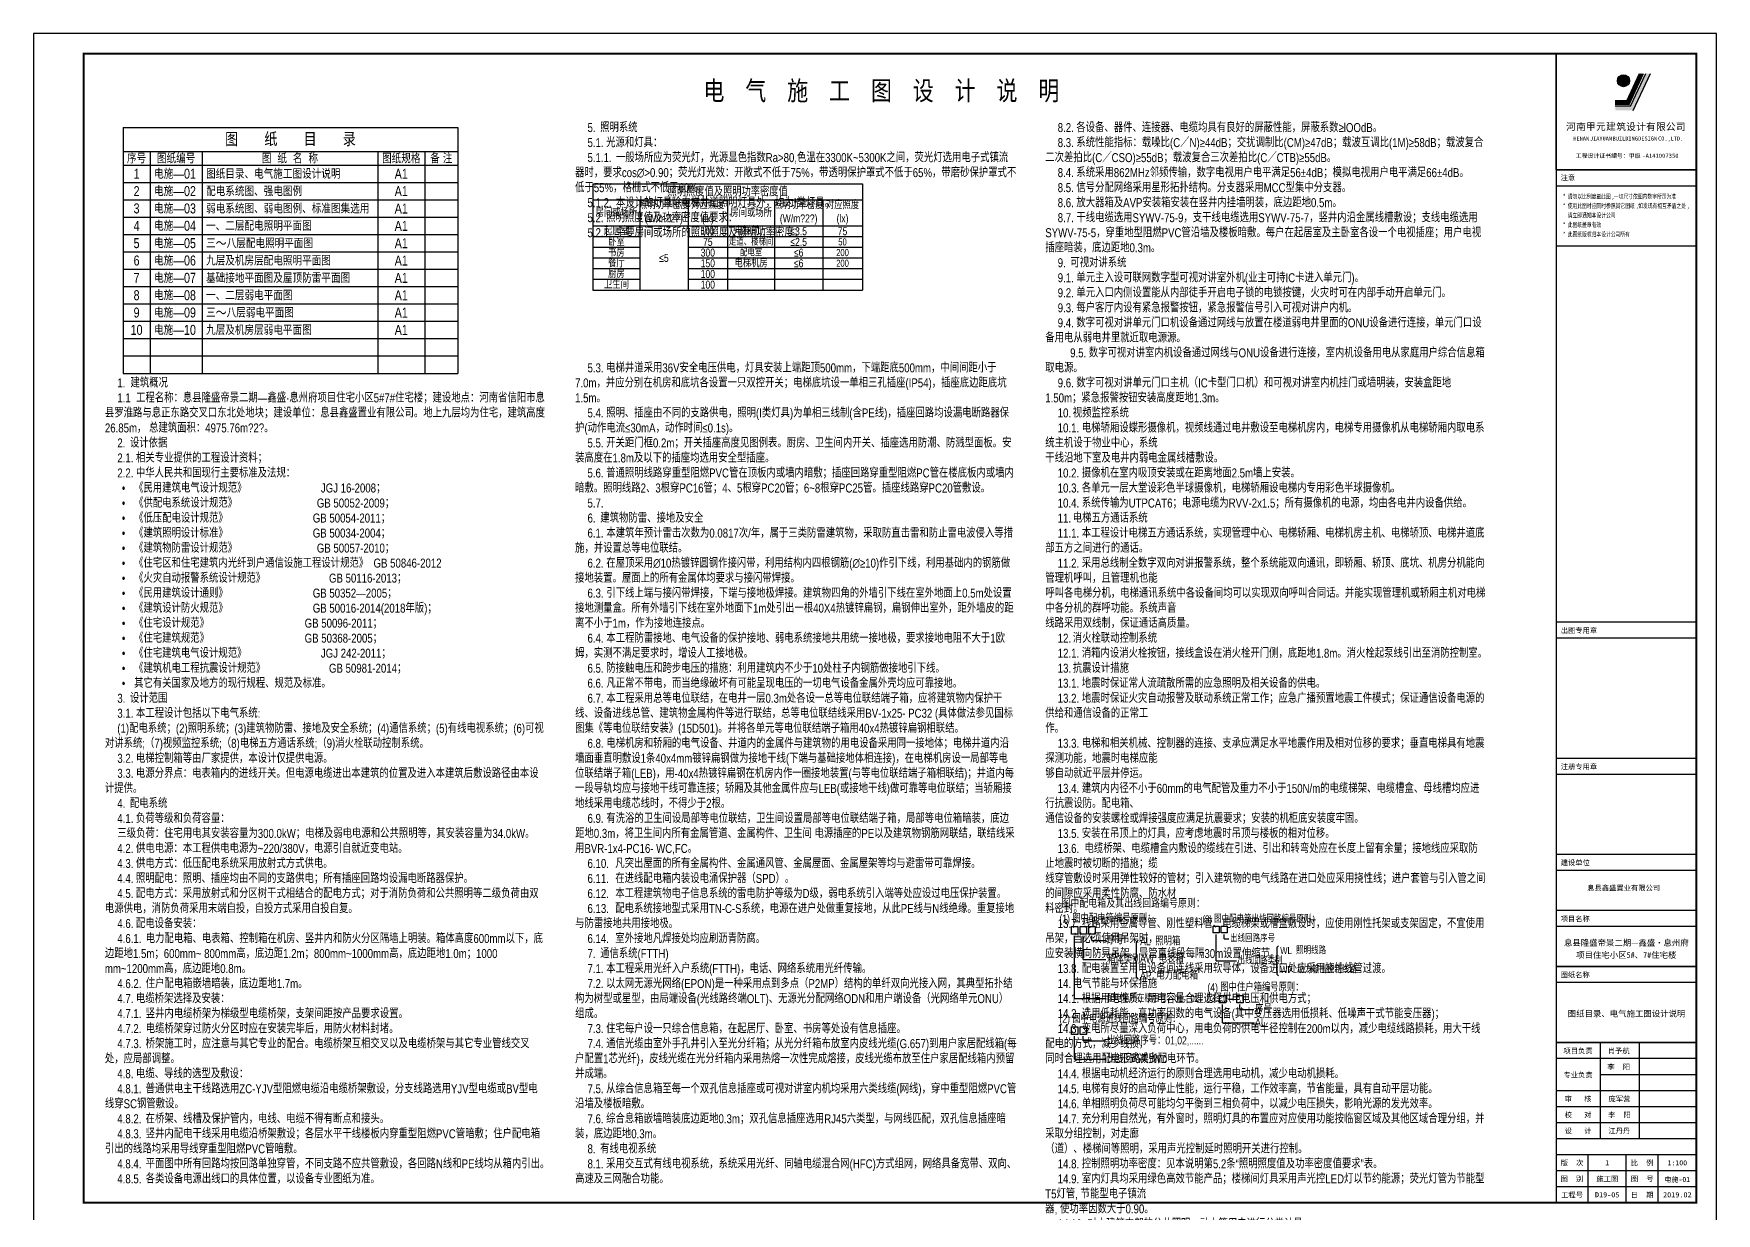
# Model space of a CAD drawing. Extents: x -993182 to -819982, y 169304 to 600104.
# Drawn here: x -993182 to -909082, y 541179 to 600104 of the extents above; entities that cross this region are included whole.
import ezdxf
from ezdxf.enums import TextEntityAlignment as Align

# ---------------------------------------------------------------- set-up
doc = ezdxf.new("R2010")
doc.units = 0
doc.header["$LTSCALE"] = 1000
doc.header["$MEASUREMENT"] = 0
for name, color, linetype in [('PUB_TITLE', 146, 'Continuous'), ('SIG_TEXT', 7, 'Continuous'), ('STAIR', 2, 'Continuous'), ('TEL_TEXT', 7, 'Continuous'), ('TK', 9, 'Continuous')]:
    doc.layers.add(name, color=color, linetype=linetype)
doc.styles.add('-黑体', font='simhei.ttf')
doc.styles.add('300', font='', dxfattribs={"width": 0.75, "height": 300})
doc.styles.add('H1', font='')
doc.styles.add('THT', font='simhei.ttf')
doc.styles.add('电-ele', font='ICED.shx', dxfattribs={"width": 0.8, "bigfont": 'BZHZ.shx'})
doc.styles.add('黑体', font='simhei.ttf', dxfattribs={"width": 0.8})
doc.styles.get('300').set_extended_font_data('SimSun')
doc.styles.get('H1').set_extended_font_data('SimSun')

# ---------------------------------------------------------------- blocks, each defined once
blk = doc.blocks.new('*T92')
at = {"color": 0, "linetype": 'ByBlock', "lineweight": -2}
for p, q in [((0, 0), (16735, 0)), ((0, 0), (0, -1199)), ((16735, 0), (16735, -1199)), ((0, -1878), (0, -12278)), ((1351, -1878), (1351, -12278)), ((3948, -1878), (3948, -12278)), ((12731, -1878), (12731, -12278)), ((15075, -1878), (15075, -12278)), ((16735, -1878), (16735, -12278)), ((0, -2745), (16735, -2745)), ((0, -3611), (16735, -3611)), ((0, -4478), (16735, -4478)), ((0, -5345), (16735, -5345)), ((0, -6211), (16735, -6211)), ((0, -7078), (16735, -7078)), ((0, -7945), (16735, -7945)), ((0, -8811), (16735, -8811)), ((0, -9678), (16735, -9678)), ((0, -10545), (16735, -10545)), ((0, -11411), (16735, -11411)), ((0, -12278), (16735, -12278))]:
    blk.add_line(p, q, dxfattribs=at)
at = {"color": 0, "linetype": 'ByBlock', "lineweight": 25}
for p, q in [((0, -1199), (16735, -1199)), ((0, -1199), (0, -1878)), ((1351, -1199), (1351, -1878)), ((3948, -1199), (3948, -1878)), ((12731, -1199), (12731, -1878)), ((15075, -1199), (15075, -1878)), ((16735, -1199), (16735, -1878)), ((0, -1878), (16735, -1878))]:
    blk.add_line(p, q, dxfattribs=at)
at = {"color": 0}
for s, insert, char_height, width, attachment_point, style in [('图    纸    目    录', (8367, -600), 600, 16734.87, 5, '黑体'), ('序号', (675, -1539), 500, 1338.81, 5, '电-ele'), ('图纸编号', (2649, -1539), 500, 2584.85, 5, '电-ele'), ('图  纸  名  称', (8339, -1539), 500, 8771.53, 5, '电-ele'), ('图纸规格', (13903, -1539), 500, 2331.89, 5, '电-ele'), ('备 注', (15905, -1539), 500, 1647.92, 5, '电-ele'), ('1', (675, -2311), 500, 950.81, 5, '电-ele'), ('电施—01', (1551, -2311), 500, 2196.85, 4, '电-ele'), ('图纸目录、电气施工图设计说明', (4148, -2311), 500, 8383.53, 4, '电-ele'), ('A1', (13903, -2311), 500, 1943.89, 5, '电-ele'), ('2', (675, -3178), 500, 950.81, 5, '电-ele'), ('电施—02', (1551, -3178), 500, 2196.85, 4, '电-ele'), ('{\\C256;配电系统图、强电图例}', (4148, -3178), 500, 8383.53, 4, '电-ele'), ('A1', (13903, -3178), 500, 1943.89, 5, '电-ele'), ('3', (675, -4045), 500, 950.81, 5, '电-ele'), ('电施—03', (1551, -4045), 500, 2196.85, 4, '电-ele'), ('{\\C256;弱电系统图、弱电图例、标准图集选用}', (4148, -4045), 500, 8383.53, 4, '电-ele'), ('A1', (13903, -4045), 500, 1943.89, 5, '电-ele'), ('4', (675, -4911), 500, 950.81, 5, '电-ele'), ('电施—04', (1551, -4911), 500, 2196.85, 4, '电-ele'), ('一、二层配电照明平面图', (4148, -4911), 500, 8383.53, 4, '电-ele'), ('A1', (13903, -4911), 500, 1943.89, 5, '电-ele'), ('5', (675, -5778), 500, 950.81, 5, '电-ele'), ('电施—05', (1551, -5778), 500, 2196.85, 4, '电-ele'), ('三{\\fSimSun|b0|i0|c134|p2;～}八层配电照明平面图', (4148, -5778), 500, 8383.53, 4, '电-ele'), ('A1', (13903, -5778), 500, 1943.89, 5, '电-ele'), ('6', (675, -6645), 500, 950.81, 5, '电-ele'), ('电施—06', (1551, -6645), 500, 2196.85, 4, '电-ele'), ('九层及机房层配电照明平面图', (4148, -6645), 500, 8383.53, 4, '电-ele'), ('A1', (13903, -6645), 500, 1943.89, 5, '电-ele'), ('7', (675, -7511), 500, 950.81, 5, '电-ele'), ('电施—07', (1551, -7511), 500, 2196.85, 4, '电-ele'), ('基础接地平面图及屋顶防雷平面图', (4148, -7511), 500, 8383.53, 4, '电-ele'), ('A1', (13903, -7511), 500, 1943.89, 5, '电-ele'), ('8', (675, -8378), 500, 950.81, 5, '电-ele'), ('电施—08', (1551, -8378), 500, 2196.85, 4, '电-ele'), ('一、二层弱电平面图', (4148, -8378), 500, 8383.53, 4, '电-ele'), ('A1', (13903, -8378), 500, 1943.89, 5, '电-ele'), ('9', (675, -9245), 500, 950.81, 5, '电-ele'), ('电施—09', (1551, -9245), 500, 2196.85, 4, '电-ele'), ('三{\\fSimSun|b0|i0|c134|p2;～}八层弱电平面图', (4148, -9245), 500, 8383.53, 4, '电-ele'), ('A1', (13903, -9245), 500, 1943.89, 5, '电-ele'), ('10', (675, -10111), 500, 950.81, 5, '电-ele'), ('电施—10', (1551, -10111), 500, 2196.85, 4, '电-ele'), ('九层及机房层弱电平面图', (4148, -10111), 500, 8383.53, 4, '电-ele'), ('A1', (13903, -10111), 500, 1943.89, 5, '电-ele')]:
    blk.add_mtext(s, dxfattribs=dict(at, insert=insert, char_height=char_height, width=width, attachment_point=attachment_point, style=style))
blk = doc.blocks.new('*T93')
at = {"layer": 'SIG_TEXT', "color": 0, "linetype": 'ByBlock', "lineweight": -2}
for p, q in [((0, 0), (13465, 0)), ((0, 0), (0, -803)), ((13465, 0), (13465, -803)), ((0, -803), (13465, -803)), ((0, -803), (0, -2103)), ((2346, -803), (2346, -2103)), ((4751, -803), (4751, -2103)), ((6732, -803), (6732, -2103)), ((9079, -803), (9079, -2103)), ((11483, -803), (11483, -2103)), ((13465, -803), (13465, -2103)), ((0, -2103), (13465, -2103)), ((0, -2103), (0, -5304)), ((2346, -2103), (2346, -5304)), ((4751, -2103), (4751, -5304)), ((6732, -2103), (6732, -5304)), ((9079, -2103), (9079, -5304)), ((11483, -2103), (11483, -5304)), ((13465, -2103), (13465, -5304)), ((0, -2637), (2346, -2637)), ((0, -3170), (2346, -3170)), ((4751, -2637), (13465, -2637)), ((4751, -3170), (13465, -3170)), ((0, -3703), (2346, -3703)), ((4751, -3703), (13465, -3703)), ((0, -4237), (2346, -4237)), ((0, -4770), (2346, -4770)), ((4751, -4237), (13465, -4237)), ((4751, -4770), (13465, -4770)), ((0, -5304), (13465, -5304))]:
    blk.add_line(p, q, dxfattribs=at)
at = {"layer": 'SIG_TEXT', "color": 0, "linetype": 'ByBlock', "attachment_point": 5, "style": '电-ele'}
for s, insert, char_height, width in [('照明功率密度\\P(W/m\x8d2\x8e)', (3549, -1453), 400, 2404.13), ('照明照度值及照明功率密度值', (6732, -401), 444.44, 13464.67), ('对应照度\\P(lx)', (5742, -1453), 400, 1981.63), ('照明功率密度\\P(W/m\x8d2\x8e)', (10281, -1453), 400, 2404.13), ('对应照度\\P(lx)', (12474, -1453), 400, 1981.63), ('房间或场所', (1173, -1453), 400, 2346.31), ('房间或场所', (7906, -1453), 400, 2346.31), ('{\\C256;起居室}', (1173, -2370), 400, 2346.31), ('100', (5742, -2370), 355.6, 1981.63), ('电梯前厅', (7906, -2370), 400, 2346.31), ('≤3.5', (10281, -2370), 400, 2404.13), ('75', (12474, -2370), 400, 1981.63), ('书房', (1173, -3437), 400, 2346.31), ('{\\C256;卧室}', (1173, -2903), 400, 2346.31), ('300', (5742, -3437), 400, 1981.63), ('75', (5742, -2903), 400, 1981.63), ('走道、楼梯间', (7906, -2903), 355.6, 2346.31), ('配电室', (7906, -3437), 355.6, 2346.31), ('≤2.5', (10281, -2903), 400, 2404.13), ('≤6', (10281, -3437), 400, 2404.13), ('200', (12474, -3437), 355.6, 1981.63), ('50', (12474, -2903), 355.6, 1981.63), ('餐厅', (1173, -3970), 400, 2346.31), ('≤5', (3549, -3703), 400, 2404.13), ('150', (5742, -3970), 400, 1981.63), ('电梯机房', (7906, -3970), 400, 2346.31), ('≤6', (10281, -3970), 400, 2404.13), ('200', (12474, -3970), 355.6, 1981.63), ('卫生间', (1173, -5037), 400, 2346.31), ('厨房', (1173, -4504), 400, 2346.31), ('100', (5742, -4504), 400, 1981.63), ('100', (5742, -5037), 400, 1981.63)]:
    blk.add_mtext(s, dxfattribs=dict(at, insert=insert, char_height=char_height, width=width))
blk = doc.blocks.new('A$C61A6557E')
at = {"layer": 'PUB_TITLE'}
blk.add_hatch(color=256, dxfattribs=at).paths.add_polyline_path([(4727, 56407), (4502, 56407), (3742, 54772), (2969, 54772), (2969, 54568), (3872, 54568)])
h = blk.add_hatch(color=256, dxfattribs=at)
edge = h.paths.add_edge_path()
edge.add_ellipse((3384, 56052), major_axis=(-212, 212), ratio=1, start_angle=0, end_angle=360)
for p, q in [((3554, 55043), (4189, 56407)), ((3583, 54997), (4239, 56407)), ((3612, 54951), (4290, 56407)), ((3641, 54905), (4341, 56407)), ((3671, 54859), (4391, 56407)), ((3742, 54772), (4502, 56407)), ((3872, 54568), (4727, 56407)), ((3554, 55043), (2969, 55043)), ((3583, 54997), (2969, 54997)), ((3612, 54951), (2969, 54951)), ((3641, 54905), (2969, 54905)), ((3671, 54859), (2969, 54859)), ((3742, 54772), (2969, 54772)), ((41, 51600), (7025, 51600)), ((7052, 51600), (41, 51600)), ((41, 51600), (7052, 51600)), ((57, 51600), (7068, 51600)), ((41, 50800), (7052, 50800)), ((41, 50800), (7052, 50800)), ((25, 47800), (7025, 47800)), ((7025, 29000), (14, 29000)), ((7025, 28200), (14, 28200)), ((7025, 22200), (14, 22200)), ((7025, 21400), (14, 21400)), ((7025, 17400), (14, 17400)), ((7025, 17400), (14, 17400)), ((7025, 17400), (14, 17400)), ((7025, 16600), (14, 16600)), ((7025, 16600), (14, 16600)), ((7025, 14600), (14, 14600)), ((7025, 13800), (14, 13800)), ((7025, 11800), (14, 11800)), ((7025, 11800), (14, 11800)), ((7025, 11000), (14, 11000)), ((7025, 8000), (14, 8000)), ((7025, 8000), (14, 8000)), ((7025, 8000), (14, 8000)), ((7025, 8000), (14, 8000)), ((7025, 8000), (14, 8000)), ((7025, 8000), (14, 8000)), ((7025, 8000), (14, 8000)), ((2214, 8000), (2214, 3200)), ((4164, 8000), (4164, 3200)), ((7025, 7200), (14, 7200)), ((7025, 7200), (14, 7200)), ((7025, 7200), (14, 7200)), ((7025, 6400), (2214, 6400)), ((7025, 6400), (2214, 6400)), ((7025, 6400), (2214, 6400)), ((7025, 5600), (14, 5600)), ((7025, 5600), (14, 5600)), ((7025, 5600), (14, 5600)), ((7025, 4800), (14, 4800)), ((7025, 4800), (14, 4800)), ((7025, 4800), (14, 4800)), ((7025, 4000), (14, 4000)), ((7025, 4000), (14, 4000)), ((7025, 4000), (14, 4000)), ((7025, 3200), (14, 3200)), ((7025, 3200), (14, 3200)), ((7025, 3200), (14, 3200)), ((7025, 3200), (14, 3200)), ((7025, 3200), (14, 3200)), ((7025, 3200), (14, 3200)), ((7025, 2400), (14, 2400)), ((1625, 0), (1625, 2400)), ((3525, 0), (3525, 2400)), ((5125, 0), (5125, 2400)), ((7025, 1600), (14, 1600)), ((7025, 800), (14, 800))]:
    blk.add_line(p, q, dxfattribs=at)
at = {"layer": 'PUB_TITLE', "const_width": 75}
blk.add_lwpolyline([(25, 0), (7025, 0), (7025, 57400), (25, 57400)], close=True, dxfattribs=at)
at = {"layer": 'PUB_TITLE'}
for points, const_width in [([(25, 0), (25, 57400)], 75), ([(25, 57400), (25, 50733)], 60), ([(25, 0), (25, 57400)], 40), ([(7052, 51600), (41, 51600)], 60), ([(25, 50733), (25, 0)], 60), ([(41, 47800), (7052, 47800)], 56.5), ([(41, 47800), (7052, 47800)], 56.5), ([(7025, 17400), (14, 17400)], 60), ([(7025, 17400), (14, 17400)], 40), ([(7025, 14600), (14, 14600)], 60), ([(7025, 11800), (14, 11800)], 60), ([(7025, 8000), (14, 8000)], 60), ([(7025, 8000), (14, 8000)], 40), ([(7025, 0), (14, 0)], 40)]:
    blk.add_lwpolyline(points, dxfattribs=dict(at, const_width=const_width))
blk.add_lwpolyline([(25, 57400), (7025, 57400), (7025, 51600), (25, 51600)], close=True, dxfattribs=at)
blk.add_ellipse((3384, 56052), major_axis=(-212, 212), ratio=1, start_param=3.926991, end_param=10.210176, dxfattribs=at)
at = {"layer": 'PUB_TITLE', "style": 'THT'}
for s, height, p in [('河', 352, (515, 53577)), ('南', 352, (1017, 53574)), ('甲', 352, (1511, 53582)), ('元', 352, (2014, 53580)), ('建', 352, (2518, 53590)), ('筑', 352, (3026, 53580)), ('设', 352, (3515, 53570)), ('计', 352, (4024, 53575)), ('有', 352, (4511, 53585)), ('限', 352, (5012, 53581)), ('公', 352, (5509, 53576)), ('司', 352, (6006, 53569)), ('HENAN', 201.1, (878, 53062)), ('JIAYUAN', 201.1, (1708, 53062)), ('BUILDING', 201.1, (2842, 53062)), ('DESIGN', 201.1, (4118, 53062)), ('CO.,LTD.', 201.1, (5111, 53062)), ('工程设计证书编号：甲级', 210.3, (998, 52199)), ('-A141007350', 210.3, (4325, 52199)), ('注意', 260, (241, 51078))]:
    blk.add_text(s, height=height, dxfattribs=at).set_placement(p)
at = {"layer": 'PUB_TITLE', "style": '300', "width": 0.75}
for s, height, p in [('*', 228, (352, 50158)), ('*', 228, (352, 49685)), ('使用此图时应同时参照其它图纸', 227.85, (595, 49685)), ('请勿以比例度量此图', 227.8, (595, 50158)), (',', 228, (2782, 50158)), ('一切尺寸依图内数字所示为准', 227.85, (2904, 50158)), (',', 228, (3998, 49685)), ('如发现有相互矛盾之处', 227.8, (4119, 49685)), (',', 228, (6549, 49685)), ('*', 228, (352, 48739)), ('请立即通知本设计公司', 227.8, (595, 49212)), ('此图纸盖章有效', 227.8, (595, 48739)), ('*', 228, (352, 48266)), ('此图纸版权归本设计公司所有', 227.85, (595, 48266))]:
    blk.add_text(s, height=height, dxfattribs=at).set_placement(p)
at = {"layer": 'PUB_TITLE', "style": 'THT'}
for s, p in [('出图专用章', (1160, 28600)), ('注册专用章', (1160, 21800)), ('建设单位', (973, 17000)), ('项目名称', (973, 14200)), ('图纸名称', (973, 11400)), ('项目负责', (1114, 7600)), ('肖予航', (3146, 7600)), ('李  阳', (3146, 6800)), ('专业负责', (1114, 6400)), ('审   核', (1114, 5200)), ('庞军营', (3182, 5200)), ('校   对', (1114, 4400)), ('李  阳', (3182, 4400)), ('设   计', (1114, 3600)), ('江丹丹 ', (3275, 3600)), ('版  次', (814, 2000)), ('1', (2575, 2000)), ('比  例', (4314, 2000)), ('图  别', (803, 1200)), ('施工图', (2575, 1200)), ('图  号', (4321, 1200)), ('工程号', (814, 400)), ('D19-05', (2569, 400)), ('日  期', (4314, 400)), ('2019.02', (6075, 400))]:
    blk.add_text(s, height=260, dxfattribs=at).set_placement(p, align=Align.MIDDLE)
at = {"layer": 'PUB_TITLE', "color": 173, "style": 'H1'}
blk.add_text('1:100', height=250, dxfattribs=at).set_placement((6075, 1997), align=Align.MIDDLE_CENTER)
at = {"layer": 'TK', "color": 63, "style": 'THT'}
blk.add_text('息县鑫盛置业有限公司', height=260, dxfattribs=at).set_placement((1573, 15597))
at = {"layer": 'TK', "style": 'H1'}
for s, p in [('息县隆盛帝景二期—鑫盛•息州府', (3525, 12988)), ('项目住宅小区5#、7#住宅楼', (3525, 12376))]:
    blk.add_text(s, height=300, dxfattribs=at).set_placement(p, align=Align.MIDDLE_CENTER)

msp = doc.modelspace()

# ---------------------------------------------------------------- linework, layer by layer
msp.add_line((-933459, 551872), (-933248, 551872))
at = {"layer": 'PUB_TITLE'}
msp.add_lwpolyline([(-909082, 540704), (-909082, 600104), (-993182, 600104), (-993182, 540704)], close=True, dxfattribs=at)
at = {"layer": 'PUB_TITLE', "const_width": 100}
msp.add_lwpolyline([(-910082, 541704), (-910082, 599104), (-990682, 599104), (-990682, 541704)], close=True, dxfattribs=at)
at = {"layer": 'STAIR'}
for p, q in [((-934080, 553789), (-934080, 555108)), ((-933680, 554897), (-933680, 555108)), ((-941156, 551904), (-941156, 555042)), ((-940724, 553856), (-940724, 555042)), ((-940291, 554807), (-940291, 555042)), ((-940291, 554807), (-939595, 554807)), ((-938060, 554740), (-937986, 554821)), ((-938060, 553971), (-938060, 554740)), ((-933680, 554897), (-933443, 554897)), ((-931040, 554470), (-930973, 554543)), ((-931040, 553893), (-931040, 554470)), ((-940724, 553856), (-939595, 553856)), ((-938149, 553856), (-938060, 553971)), ((-938149, 553856), (-938060, 553741)), ((-938060, 552972), (-938060, 553741)), ((-934080, 553789), (-933065, 553789)), ((-931120, 553789), (-931040, 553893)), ((-931120, 553789), (-931040, 553686)), ((-931040, 553109), (-931040, 553686)), ((-938060, 552972), (-937986, 552891)), ((-931040, 553109), (-930973, 553036)), ((-941156, 551904), (-939595, 551904)), ((-933760, 550701), (-933760, 551602)), ((-932894, 551367), (-932894, 551602)), ((-932894, 551367), (-932199, 551367)), ((-941156, 548876), (-941156, 550034)), ((-940724, 549799), (-940724, 550034)), ((-933760, 550701), (-932199, 550701)), ((-940724, 549799), (-939595, 549799)), ((-941156, 548876), (-939595, 548876)), ((-937938, 548930), (-937871, 548857))]:
    msp.add_line(p, q, dxfattribs=at)
for points in [[(-941318, 555498), (-940994, 555498), (-940994, 555127), (-941318, 555127)], [(-940886, 555498), (-940561, 555498), (-940561, 555127), (-940886, 555127)], [(-940453, 555498), (-940129, 555498), (-940129, 555127), (-940453, 555127)], [(-934226, 555519), (-933934, 555519), (-933934, 555185), (-934226, 555185)], [(-933826, 555519), (-933534, 555519), (-933534, 555185), (-933826, 555185)], [(-933922, 552058), (-933597, 552058), (-933597, 551687), (-933922, 551687)], [(-933056, 552058), (-932732, 552058), (-932732, 551687), (-933056, 551687)], [(-941318, 550489), (-940994, 550489), (-940994, 550118), (-941318, 550118)], [(-940886, 550489), (-940561, 550489), (-940561, 550118), (-940886, 550118)]]:
    msp.add_lwpolyline(points, close=True, dxfattribs=at)

# ---------------------------------------------------------------- block references
for name, p in [('A$C61A6557E', (-917107, 541704)), ('*T92', (-988713, 595415)), ('*T93', (-965229, 592603))]:
    msp.add_blockref(name, p)

# ---------------------------------------------------------------- texts
note = msp.add_mtext_dynamic_auto_height_columns('\\A1;{\\W3.7207; }\\P{\\W3.7207; }\\P{\\W3.7207; }\\P{\\W3.7207; }\\P{\\W3.7207; }\\P{\\W3.7207; }\\P{\\W3.7207; }\\P{\\W3.7207; }\\P{\\W3.7207; }\\P{\\W3.7207; }\\P{\\W3.7207; }\\P{\\W3.7207; }\\P{\\W3.7207; }\\P{\\W3.7207; }\\P{\\W3.7207; }\\P{\\W3.7207; }\\P{\\W3.7207; }\\P{\\W3.7207; }1.{\\W1.5327; }建筑概况{\\A0;\\P{\\W3.7207; }1.1  工程名称：息县隆盛帝景二期—鑫盛·息州府项目住宅小区5#7#住宅楼；建设地点：\\C1;河南省信阳市息县罗淮路与息正东路交叉口东北处地块\\C256;；建设单位：息县鑫盛置业有限公司。地上九层均为住宅，建筑高度26.85m， 总建筑面积：\\C1;4975.76\\C256;m\x8d2\x8e。\\P{\\W3.7207; }}2.{\\W1.36261; }设计依据\\P{\\W3.7207; }2.1.{\\W0.765033; }相关专业提供的工程设计资料；\\P{\\W3.7207; }2.2.{\\W0.765033; }中华人民共和国现行主要标准及法规：\\P{\\fSymbol|b0|i0|c2|p18;\\W5.0793; \\W0.8;·{\\W2.64372; }}《民用建筑电气设计规范》{\\W6.3734; \\W7.9375;  }JGJ 16-2008；\\P{\\fSymbol|b0|i0|c2|p18;\\W5.0793; \\W0.8;·{\\W2.64372; }}《供配电系统设计规范》{\\W7.9609; \\W7.9375;  }GB 50052-2009；\\P{\\fSymbol|b0|i0|c2|p18;\\W5.0793; \\W0.8;·{\\W2.64372; }}《低压配电设计规范》{\\W9.5484; \\W7.9375;  }GB 50054-2011；\\P{\\fSymbol|b0|i0|c2|p18;\\W5.0793; \\W0.8;·{\\W2.64372; }}《建筑照明设计标准》{\\W9.5484; \\W7.9375;  }GB 50034-2004；\\P{\\fSymbol|b0|i0|c2|p18;\\W5.0793; \\W0.8;·{\\W2.64372; }}《建筑物防雷设计规范》{\\W7.9609; \\W7.9375;  }GB 50057-2010；\\P{\\A0;\\fSymbol|b0|i0|c2|p18;\\W5.0793; \\W0.8;·{\\W2.64372; }\\Ficed,bzhz|c134;《住宅区和住宅建筑内光纤到户通信设施工程设计规}范》  GB 50846-2012 \\P{\\A0;\\fSymbol|b0|i0|c2|p18;\\W5.0793; \\W0.8;·{\\W2.64372; }\\Ficed,bzhz|c134;《火灾自动报警系统设计规范》\\W3.1984; \\W7.9375;  \\W0.8;GB 50116-2013}；\\P{\\fSymbol|b0|i0|c2|p18;\\W5.0793; \\W0.8;·{\\W2.64372; }}《民用建筑设计通则》{\\W9.5484; \\W7.9375;  }GB 50352—2005；\\P{\\fSymbol|b0|i0|c2|p18;\\W5.0793; \\W0.8;·{\\W2.64372; }}《建筑设计防火规范》{\\W9.5484; \\W7.9375;  }GB 50016-2014(2018年版)；\\P{\\fSymbol|b0|i0|c2|p18;\\W5.0793; \\W0.8;·{\\W2.64372; }}《住宅设计规范》{\\W6.3617;  \\W7.9375;  }GB 50096-2011；\\P{\\fSymbol|b0|i0|c2|p18;\\W5.0793; \\W0.8;·{\\W2.64372; }}《住宅建筑规范》{\\W6.3617;  \\W7.9375;  }GB 50368-2005；\\P{\\fSymbol|b0|i0|c2|p18;\\W5.0793; \\W0.8;·{\\W2.64372; }}《住宅建筑电气设计规范》{\\W6.3734; \\W7.9375;  }JGJ 242-2011；\\P{\\A0;\\fSymbol|b0|i0|c2|p18;\\W5.0793; \\W0.8;·{\\W2.64372; }\\Ficed,bzhz|c134;《建筑机电工程抗震设计规范》\\W3.1984; \\W7.9375;  \\W0.8;GB 50981-2014；}\\P{\\fSymbol|b0|i0|c2|p18;\\W5.0793; \\W0.8;·{\\W2.64372; }}其它有关国家及地方的现行规程、规范及标准。\\P{\\W3.7207; }3.{\\W1.36261; }设计范围\\P{\\W3.7207; }3.1.{\\W0.765033; }本工程设计包括以下电气系统:\\P{\\W3.7207; }(1)配电系统；(2)照明系统；(3)建筑物防雷、接地及安全系统；(4)通信系统；(5)有线电视系统；(6)可视对讲系统;（7)视频监控系统;（8)电梯五方通话系统;（9){\\A0;消火栓联动控制系统}。\\P{\\W3.7207; }3.2.{\\W0.765033; }电梯控制箱等由厂家提供，本设计仅提供电源。\\P{\\W3.7207; }3.3.{\\W0.765033; }电源分界点：电表箱内的进线开关。但电源电缆进出本建筑的位置及进入本建筑后敷设路径由本设计提供。\\P{\\W3.7207; }4.{\\W1.36261; }配电系统\\P{\\W3.7207; }4.1.{\\W0.765033; }负荷等级和负荷容量：\\P{\\W3.7207; }三级负荷：住宅用电其安装容量为300.0kW；{\\A0;电梯及弱电电源和公共照明等，其安装容量为\\C1;34.0\\C256;kW。}\\P{\\W3.7207; }4.2.{\\W0.765033; }供电电源：本工程供电电源为~220/380V，电源引自就近变电站。\\P{\\W3.7207; }4.3.{\\W0.765033; }供电方式：低压配电系统采用放射式方式供电。\\P{\\W3.7207; }4.4.{\\W0.765033; }照明配电：照明、插座均由不同的支路供电；所有插座回路均设漏电断路器保护。\\P{\\W3.7207; }{\\A0;4.5.{\\W0.765033; }配电方式：采用放射式和分区树干式相结合的配电方式；对于消防负荷和公共照明等二级负荷由双电源供电，消防负荷采用末端自投，自投方式采用自投自复。\\P{\\W3.7207; }4.6.{\\W0.765033; }配电设备安装：\\P{\\W3.7207; }4.6.1.{\\W1.26858; }电力配电箱、电表箱、控制箱在机房、竖井内和防火分区隔墙上明装。箱体高度600mm以下，底边距地1.5m；600mm~ 800mm高，底边距1.2m；800mm~1000mm高，底边距地1.0m；1000 mm~1200mm高，底边距地0.8m。\\P{\\W3.7207; }4.6.2.{\\W1.26858; }住户配电箱嵌墙暗装，底边距地1.7m。\\P{\\W3.7207; }4.7.{\\W0.765033; }电缆桥架选择及安装：\\P{\\W3.7207; }4.7.1.{\\W1.26858; }竖井内电缆桥架为梯级型电缆桥架，支架间距按产品要求设置。\\P{\\W3.7207; }4.7.2.{\\W1.26858; }电缆桥架穿过防火分区时应在安装完毕后，用防火材料封堵。\\P{\\W3.7207; }4.7.3.{\\W1.26858; }桥架施工时，应注意与其它专业的配合。电缆桥架互相交叉以及电缆桥架与其它专业管线交叉处，应局部调整。\\P{\\W3.7207; }4.8.{\\W0.765033; }电缆、导线的选型及敷设：\\P{\\W3.7207; }4.8.1.{\\W1.26858; }普通供电主干线路选用ZC-YJV型阻燃电缆沿电缆桥架敷设，分支线路选用YJV型电缆或BV型电线穿SC钢管敷设。\\P{\\W3.7207; }4.8.2.{\\W1.26858; }在桥架、线槽及保护管内，电线、电缆不得有断点和接头。\\P{\\W3.7207; }}4.8.3.{\\W1.26858; }竖井内配电干线采用电缆沿桥架敷设；各层水平干线楼板内穿重型阻燃PVC管暗敷；住户配电箱引出的线路均采用导线穿重型阻燃PVC管暗敷。\\P{\\W3.7207; }4.8.4.{\\W1.26858; }平面图中所有回路均按回路单独穿管，不同支路不应共管敷设，各回路N线和PE线均从箱内引出。\\P{\\W3.7207; }4.8.5.{\\W1.26858; }各类设备电源出线口的具体位置，以设备专业图纸为准。\\P{\\W3.7207; }5.{\\W1.36261; }照明系统\\P{\\W3.7207; }5.1.{\\W0.765033; }光源和灯具：\\P{\\W3.7207; }5.1.1.{\\W1.26858; }一般场所应为荧光灯，光源显色指数Ra>80,色温在3300K~5300K之间，荧光灯选用电子式镇流器时，要求', width=22000, gutter_width=1500, height=52714, count=3, dxfattribs=dict(insert=(-989622, 595638), char_height=450, attachment_point=1, style='电-ele'))
for column, words in zip(note.columns.linked_columns, ['\\A1;cos∅>0.90；荧光灯光效：开敞式不低于75%，带透明保护罩式不低于65%，带磨砂保护罩式不低于55%，格栅式不低于60%。\\P{\\W3.7207; }5.1.2.{\\W1.26858; }本设计的灯具除电梯井道照明灯具外，均为I类灯具。\\P{\\W3.7207; }5.2.{\\W0.765033; }照明照度值及功率密度值要求：\\P{\\W3.7207; }5.2.1.{\\W1.26858; }主要房间或场所的照明照度及照明功率密度：\\P{\\W3.7207; }\\P{\\W3.7207; }\\P{\\W3.7207; }\\P{\\W3.7207; }\\P{\\W3.7207; }\\P{\\W3.7207; }\\P{\\W3.7207; }\\P{\\W3.7207; }\\P{\\W3.7207; }5.3.{\\W0.765033; }电梯井道采用36V安全电压供电，灯具安装上端距顶500mm，下端距底500mm，中间间距小于7.0m，并应分别在机房和底坑各设置一只双控开关；电梯底坑设一单相三孔插座(IP54)，插座底边距底坑1.5m。\\P{\\W3.7207; }5.4.{\\W0.765033; }照明、插座由不同的支路供电，照明(I类灯具)为单相三线制(含PE线)，插座回路均设漏电断路器保护(动作电流≤30mA，动作时间≤0.1s)。\\P{\\W3.7207; }5.5.{\\W0.765033; }开关距门框0.2m；开关插座高度见图例表。厨房、卫生间内开关、插座选用防潮、防溅型面板。安装高度在1.8m及以下的插座均选用安全型插座。\\P{\\W3.7207; }5.6.{\\W0.765033; }普通照明线路穿重型阻燃PVC管在顶板内或墙内暗敷；插座回路穿重型阻燃PC管在楼底板内或墙内暗敷。照明线路2、3根穿PC16管；4、5根穿PC20管；6~8根穿PC25管。插座线路穿PC20管敷设。\\P{\\W3.7207; }5.7.{\\W0.765033; }\\P{\\W3.7207; }6.{\\W1.41931; }建筑物防雷、接地及安全\\P{\\W3.7207; }6.1.{\\W0.821729; }本建筑年预计雷击次数为{\\C1;0.0817}次/年，属于三类防雷建筑物，采取防直击雷和防止雷电波侵入等措施，并设置总等电位联结。\\P{\\W3.7207; }6.2.{\\W0.821729; }在屋顶采用∅10热镀锌圆钢作接闪带，利用结构内四根钢筋(∅≥10)作引下线，利用基础内的钢筋做接地装置。屋面上的所有金属体均要求与接闪带焊接。\\P{\\W3.7207; }6.3.{\\W0.821729; }引下线上端与接闪带焊接，下端与接地极焊接。建筑物四角的外墙引下线在室外地面上0.5m处设置接地测量盒。所有外墙引下线在室外地面下1m处引出一根40X4热镀锌扁钢，扁钢伸出室外，距外墙皮的距离不小于1m，作为接地连接点。\\P{\\W3.7207; }6.4.{\\W0.821729; }本工程防雷接地、电气设备的保护接地、弱电系统接地共用统一接地极，要求接地电阻不大于1欧姆，实测不满足要求时，增设人工接地极。\\P{\\W3.7207; }6.5.{\\W0.821729; }防接触电压和跨步电压的措施：利用建筑内不少于10处柱子内钢筋做接地引下线。\\P{\\W3.7207; }6.6.{\\W0.821729; }凡正常不带电，而当绝缘破坏有可能呈现电压的一切电气设备金属外壳均应可靠接地。\\P{\\W3.7207; }6.7.{\\W0.821729; }本工程采用总等电位联结，在电井一层0.3m处各设一总等电位联结端子箱，应将建筑物内保护干线、设备进线总管、建筑物金属构件等进行联结，总等电位联结线采用BV-1x25- PC32 (具体做法参见国标图集《等电位联结安装》(15D501)。并将各单元等电位联结端子箱用40x4热镀锌扁钢相联结。\\P{\\W3.7207; }6.8.{\\W0.821729; }电梯机房和轿厢的电气设备、井道内的金属件与建筑物的用电设备采用同一接地体；电梯井道内沿墙面垂直明敷设1条40x4mm镀锌扁钢做为接地干线(下端与基础接地体相连接)，在电梯机房设一局部等电位联结端子箱(LEB)，用-40x4热镀锌扁钢在机房内作一圈接地装置(与等电位联结端子箱相联结)；井道内每一段导轨均应与接地干线可靠连接；轿厢及其他金属件应与LEB(或接地干线)做可靠等电位联结；当轿厢接地线采用电缆芯线时，不得少于2根。\\P{\\W3.7207; }6.9.{\\W0.821729; }有洗浴的卫生间设局部等电位联结，卫生间设置局部等电位联结端子箱，局部等电位箱暗装，底边距地0.3m，将卫生间内所有金属管道、金属构件、卫生间 电源插座的PE以及建筑物钢筋网联结，联结线采用BVR-1x4-PC16- WC,FC。\\P{\\W3.7207; }6.10.{\\W1.89224; }凡突出屋面的所有金属构件、金属通风管、金属屋面、金属屋架等均与避雷带可靠焊接。\\P{\\W3.7207; }6.11.{\\W1.89224; }在进线配电箱内装设电涌保护器（SPD）。\\P{\\W3.7207; }6.12.{\\W1.89224; }本工程建筑物电子信息系统的雷电防护等级为D级，弱电系统引入端等处应设过电压保护装置。\\P{\\W3.7207; }6.13.{\\W1.89224; }配电系统接地型式采用TN-C-S系统，电源在进户处做重复接地，从此PE线与N线绝缘。重复接地与防雷接地共用接地极。\\P{\\W3.7207; }6.14.{\\W1.89224; }室外接地凡焊接处均应刷沥青防腐。\\P{\\W3.7207; }7.{\\W1.36261; }通信系统(FTTH)\\P{\\W3.7207; }7.1.{\\W0.765033; }本工程采用光纤入户系统(FTTH)，电话、网络系统用光纤传输。\\P{\\W3.7207; }7.2.{\\W0.765033; }以太网无源光网络(EPON)是一种采用点到多点（P2MP）结构的单纤双向光接入网，其典型拓扑结构为树型或星型，由局端设备(光线路终端OLT)、无源光分配网络ODN和用户端设备（光网络单元ONU）组成。\\P{\\W3.7207; }7.3.{\\W0.765033; }住宅每户设一只综合信息箱，在起居厅、卧室、书房等处设有信息插座。\\P{\\W3.7207; }7.4.{\\W0.765033; }通信光缆由室外手孔井引入至光分纤箱；从光分纤箱布放室内皮线光缆(G.657)到用户家居配线箱(每户配置1芯光纤)，皮线光缆在光分纤箱内采用热熔一次性完成熔接，皮线光缆布放至住户家居配线箱内预留并成端。\\P{\\W3.7207; }7.5.{\\W0.765033; }从综合信息箱至每一个双孔信息插座或可视对讲室内机均采用六类线缆(网线)，穿中重型阻燃PVC管沿墙及楼板暗敷。\\P{\\W3.7207; }7.6.{\\W0.765033; }综合息箱嵌墙暗装底边距地0.3m；双孔信息插座选用RJ45六类型，与网线匹配，双孔信息插座暗装，底边距地0.3m。{\\A0;\\P{\\W3.7207; }8.{\\W1.36261; }有线电视系统\\P{\\W3.7207; }8.1.{\\W0.765033; }采用交互式有线电视系统，系统采用光纤、同轴电缆混合网(HFC)方式组网，网络具备宽带、双向、高速及三网融合功能。\\P{\\W3.7207; }8.2.{\\W0.765033; }各设备、器件、连接器、电缆均具有良好的屏蔽性能，屏蔽系数≥lOOdB。\\P{\\W3.7207; }8.3.{\\W0.765033; }系统性能指标：载噪比(C／N)≥44dB；交扰调制比(CM)≥47dB；载波互调比(1M)≥58dB；载波复合二次差拍比(C／CSO)≥55dB；载波复合三次差拍比(C／CTB)≥55dB。\\P{\\W3.7207; }8.4.{\\W0.765033; }系统采用862MHz邻频传输，数字电视用户电平满足56±4dB；模拟电视用户电平满足66±4dB。\\P{\\W3.7207; }8.5.{\\W0.765033; }信号分配网络采用星形拓扑结构。分支器采用MCC型集中分支器。\\P{\\W3.7207; }8.6.{\\W0.765033; }放大器箱及AVP安装箱安装在竖井内挂墙明装，底边距地0.5m。\\P{\\W3.7207; }8.7.{\\W0.765033; }干线电缆选用SYWV-75-9，支干线电缆选用SYWV-75-7，竖井内沿金属线槽敷设；支线电缆选用SYWV-75-5，穿重地型阻燃PVC管沿墙}及楼板暗敷。每户在起居室及主卧室各设一个电视插座；用户电视插座暗装，底边距地0.3m。\\P{\\W3.7207; }9.{\\W1.36261; }可视对讲系统\\P{\\W3.7207; }9.1.{\\W0.765033; }单元主入设可联网数字型可视对讲室外机(业主可持IC卡进入单元门)。\\P{\\W3.7207; }9.2.{\\W0.765033; }单元入口内侧设置能从内部徒手开启电子锁的电锁按键，火灾时可在内部手动开启单元门。\\P{\\W3.7207; }9.3.{\\W0.765033; }每户客厅内设有紧急报警按钮，紧急报警信号引入可视对讲户内机。\\P{\\W3.7207; }9.4.{\\W0.765033; }数字可视对讲单元门口机设备通过网线与放置在楼道弱电井里面的ONU设备进行连接，单元门口设备用电从弱电井里就近取电源源。\\P{\\W3.7207; }', '\\A1;{\\W3.7207; }9.5.{\\W0.765033; }数字可视对讲室内机设备通过网线与ONU设备进行连接，室内机设备用电从家庭用户综合信息箱取电源。\\P{\\W3.7207; }9.6.{\\W0.765033; }数字可视对讲单元门口主机（IC卡型门口机）和可视对讲室内机挂门或墙明装，安装盒距地1.50m；紧急报警按钮安装高度距地1.3m。\\P{\\W3.7207; }{\\A0;10.{\\W0.398774; }视频监控系统\\P{\\W3.7207; }}10.1. 电梯轿厢设蝶形摄像机，视频线通过电井敷设至电梯机房内，电梯专用摄像机从电梯轿厢内取电系统主机设于物业中心，系统\\P干线沿地下室及电井内弱电金属线槽敷设。\\P{\\W3.7207; }10.2. 摄像机在室内吸顶安装或在距离地面2.5m墙上安装。\\P{\\W3.7207; }10.3. 各单元一层大堂设彩色半球摄像机，电梯轿厢设电梯内专用彩色半球摄像机。\\P{\\W3.7207; }10.4. 系统传输为UTPCAT6；电源电缆为RVV-2x1.5；所有摄像机的电源，均由各电井内设备供给。{\\A0;\\P{\\W3.7207; }}11.{\\W0.398774; }电梯五方通话系统\\P{\\W3.7207; }11.1. 本工程设计电梯五方通话系统，实现管理中心、电梯轿厢、电梯机房主机、电梯轿顶、电梯井道底部五方之间进行的通话。\\P{\\W3.7207; }11.2. 采用总线制全数字双向对讲报警系统，整个系统能双向通讯，即轿厢、轿顶、底坑、机房分机能向管理机呼叫，且管理机也能\\P呼叫各电梯分机，电梯通讯系统中各设备间均可以实现双向呼叫合同话。并能实现管理机或轿厢主机对电梯中各分机的群呼功能。系统声音\\P线路采用双线制，保证通话高质量。\\P{\\W3.7207; }{\\A0;12.{\\W0.398774; }消火栓联动控制系统\\P{\\W3.7207; }12.1. 消箱内设消火栓按钮，接线盒设在消火栓开门侧，底距地1.8m。消火栓起泵线引出至消防控制室。\\P{\\W3.7207; }13.{\\W0.398774; }抗震设计措施}\\P{\\A0;\\W3.7207;\\C7; \\W0.8;13.1. 地震时保证常人流疏散所需的应急照明及相关设备的供电。\\P{\\W3.7207; }13.2. 地震时保证火灾自动报警及联动系统正常工作；应急广播预置地震工件模式；保证通信设备电源的供给和通信设备的正常工\\P作。\\P{\\W3.7207; }\\A1;13.3. 电梯和相关机械、控制器的连接、支承应满足水平地震作用及相对位移的要求；垂直电梯具有地震探测功能，地震时电梯应能\\P够自动就近平层并停运。\\P{\\W3.7207; }13.4. 建筑内内径不小于60mm的电气配管及重力不小于150N/m的电缆梯架、电缆槽盒、母线槽均应进行抗震设防。配电箱、\\P通信设备的安装螺栓或焊接强度应满足抗震要求；安装的机柜底安装度牢固。\\P{\\W3.7207; }13.5. 安装在吊顶上的灯具，应考虑地震时吊顶与楼板的相对位移。\\P{\\W3.7207; }13.6.  电缆桥架、电缆槽盒内敷设的缆线在引进、引出和转弯处应在长度上留有余量；接地线应采取防止地震时被切断的措施；缆\\P线穿管敷设时采用弹性较好的管材；引入建筑物的电气线路在进口处应采用挠性线；进户套管与引入管之间的间隙应采用柔性防腐、防水材\\P料密封。\\P{\\W3.7207; }13.7. 线路采用金属导管、刚性塑料管、电缆梯架或槽盒敷设时，应使用刚性托架或支架固定，不宜使用吊架，当必须使用吊架时，\\P应安装横向防晃吊架。导管直线段每隔30m设置伸缩节。\\P{\\W3.7207; }13.8. 配电装置至用电设备间连线采用软导体，设备进口处应采用挠性线管过渡。}\\P{\\W3.7207; }14.{\\W0.398774; }电气节能与环保措施\\P{\\W3.7207; }14.1. 根据用电性质、用电容量合理选择供电电压和供电方式； \\P{\\W3.7207; }14.2. 选用低耗能、高功率因数的电气设备(其中变压器选用低损耗、低噪声干式节能变压器)；\\P{\\W3.7207; }14.3. 变电所尽量深入负荷中心，用电负荷的供电半径控制在200m以内，减少电缆线路损耗，用大干线配电的方式，减少线损，\\P同时合理选用配电形式减少配电环节。\\P{\\W3.7207; }14.4. 根据电动机经济运行的原则合理选用电动机，减少电动机损耗。\\P{\\W3.7207; }14.5. 电梯有良好的启动停止性能，运行平稳，工作效率高，节省能量，具有自动平层功能。\\P{\\W3.7207; }14.6. 单相照明负荷尽可能均匀平衡到三相负荷中，以减少电压损失，影响光源的发光效率。\\P{\\W3.7207; }14.7. 充分利用自然光，有外窗时，照明灯具的布置应对应使用功能按临窗区域及其他区域合理分组，并采取分组控制，对走廊\\P（道）、楼梯间等照明，采用声光控制延时照明开关进行控制。\\P{\\W3.7207; }14.8. 控制照明功率密度：{\\A0;见本说明第\\C1;5.2\\C256;条“照明照度值及功率密度值要求”表}。\\P{\\W3.7207; }14.9. 室内灯具均采用绿色高效节能产品；楼梯间灯具采用声光控LED灯以节约能源；荧光灯管为节能型T5灯管, 节能型电子镇流\\P器, 使功率因数大于0.90。\\P{\\W3.7207; }{\\A0;14.10.{\\W0.871707; }对本建筑内部的公共照明、动力等用电进行分类计量。}\\P{\\W3.7207; }15.{\\W0.398774; }其它\\P{\\W3.7207; }15.1. 凡与施工有关而又未说明之处，参见国家标准图集施工，或与设计院协商解决。\\P{\\W3.7207; }15.2. 本工程所选设备、材料，必须具有国家级检测中心的检测合格证书（3C认证）；必须满足与产品相关的国家标准；供电产品、\\P消防产品应具有入网许可证。\\P']):
    column.text = words
at = {"layer": 'PUB_TITLE', "color": 0, "style": 'H1', "width": 1}
msp.add_text('图纸目录、电气施工图设计说明', height=300, dxfattribs=at).set_placement((-913569, 551152), align=Align.MIDDLE_CENTER)
at = {"layer": 'PUB_TITLE', "color": 173, "style": 'H1'}
msp.add_text('电施-01', height=250, dxfattribs=at).set_placement((-911032, 542869), align=Align.MIDDLE_CENTER)
at = {"layer": 'TEL_TEXT', "color": 7, "style": '-黑体', "width": 0.8}
msp.add_text('电  气  施  工  图  设  计  说  明', height=960, dxfattribs=at).set_placement((-950813, 596778), align=Align.CENTER)
at = {"layer": 'TEL_TEXT', "color": 7, "width": 0.8}
for s, height, style, p in [('图中配电箱及其出线回路编号原则：', 400, '黑体', (-941814, 556486)), ('(1) 图中配电箱编号原则：', 400, '电-ele', (-941914, 555704)), ('(3) 图中配电箱出线回路编号原则：', 360, '电-ele', (-934762, 555704)), ('序号', 400, '电-ele', (-939532, 554624)), ('出线回路序号', 360, '电-ele', (-933386, 554732)), ('AL  照明箱', 400, '电-ele', (-937881, 554568)), ('WL  照明线路', 360, '电-ele', (-930879, 554128)), ('箱体类别', 400, '电-ele', (-939532, 553672)), ('AW  电表箱', 400, '电-ele', (-937881, 553704)), ('出线回路类别', 360, '电-ele', (-933007, 553624)), ('WP  动力箱出控制线路', 360, '电-ele', (-930879, 553176)), ('AP  电力配电箱', 400, '电-ele', (-937881, 552859)), ('(4) 图中住户箱编号原则：', 400, '电-ele', (-934517, 552264)), ('配电箱所在楼层号：01，02，03......', 360, '电-ele', (-939538, 551738)), ('(2) 图中电源进线回路编号原则：', 400, '电-ele', (-941914, 550695)), ('AL', 400, '电-ele', (-932135, 550517)), ('序号', 400, '电-ele', (-932135, 551183)), ('出线回路序号：01,02,......', 400, '电-ele', (-939532, 549615)), ('出线回路类别', 400, '电-ele', (-939532, 548693)), ('WD', 400, '电-ele', (-937243, 548693))]:
    msp.add_text(s, height=height, dxfattribs=dict(at, style=style)).set_placement(p)

doc.saveas('drawing.dxf')
